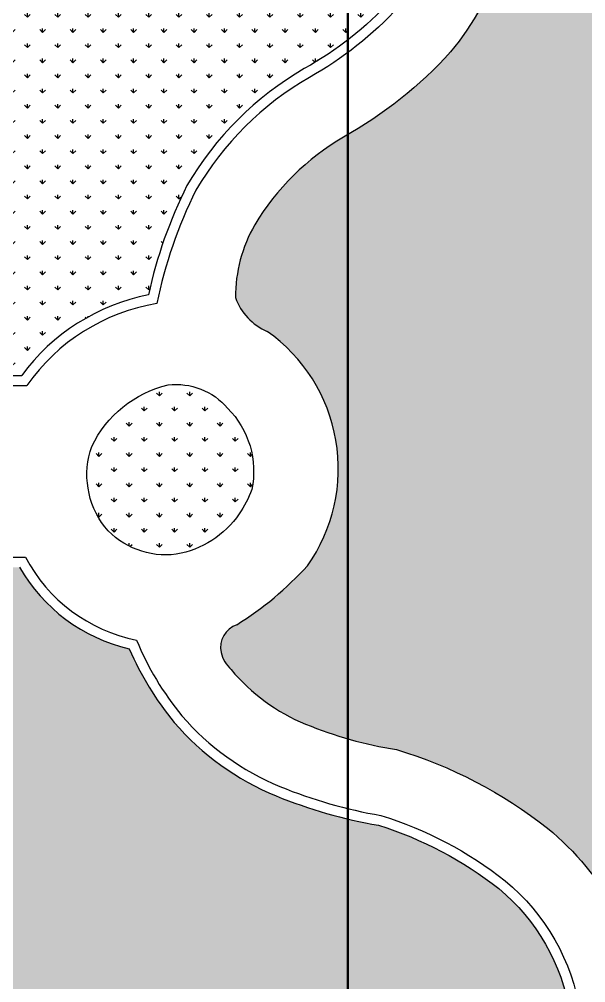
# Model space of a CAD drawing. Header units: millimetres. Extents: x -6033 to 120673, y -816267322945 to 90533.
# Drawn here: x 79299 to 92728, y 25586 to 48439 of the extents above; entities that cross this region are included whole.
import ezdxf
from ezdxf.enums import TextEntityAlignment as Align

# ---------------------------------------------------------------- set-up
doc = ezdxf.new("R2010")
doc.units = ezdxf.units.MM
for name, color, linetype in [('I-AR$0$3-地面', 8, 'Continuous'), ('I-AR$0$9-填充', 8, 'Continuous'), ('I-CEILING$0$I-RCP-AIR', 64, 'Continuous')]:
    doc.layers.add(name, color=color, linetype=linetype)
doc.layers.add('I-AR$0$I-SCOPE', color=252, linetype='Continuous', lineweight=35)
doc.styles.add('I-CEILING$0$黑体', font='simhei.ttf', dxfattribs={"height": 600})
pattern_1 = [(90, (-273251.6522538068, 190733.4542391462), (-359.2102448, 359.2102448), [95.25, -623.1704896]), (45, (-273251.6522538068, 190733.4542391462), (-359.2102448427661, 359.2102448427661), [95.25, -412.75]), (135, (-273251.6522538068, 190733.4542391462), (-359.2102448427661, -359.2102448427661), [95.25, -412.75])]

# ---------------------------------------------------------------- blocks, each defined once
blk = doc.blocks.new('I-AR')
at = {"layer": 'I-AR$0$9-填充'}
h = blk.add_hatch(dxfattribs=at)
h.set_pattern_fill('GRASS', color=256, scale=20)
h.set_pattern_definition(pattern_1)
edge = h.paths.add_edge_path()
edge.add_line((96200, 65940), (67080, 65940))
edge.add_line((67080, 65940), (67098.56772479462, 65404.42143392797))
edge.add_arc((66800.59285495663, 58350.82716810788), 7059.885345376705, 59.555843105020074, 87.58101235503852, ccw=False)
edge.add_arc((66906.49363074219, 58690.435928249), 6713.926906089807, -7.215279069314988, 58.866463392851585, ccw=False)
edge.add_arc((66662.11441001808, 58632.79464086366), 6949.686958628766, 311.2033822070371, 353.509241579528, ccw=False)
edge.add_line((71240.10862691654, 53404.01679389164), (71240.10862691654, 51864.1770050895))
edge.add_arc((67179.426417273, 51841.1126786668), 4060.747710812019, -50.80688439189572, 0.32543161034237755, ccw=False)
edge.add_arc((73234.28660323424, 55945.38266907228), 8047.017238033767, 244.3073907732731, 262.3810128212969)
edge.add_arc((72594.40225089621, 52652.27799340905), 4702.300663284884, 264.7896409812221, 298.7984684725511)
edge.add_arc((72620.93916342175, 53741.83595042868), 5670.870263654464, 293.2517854655098, 330.6093027463011)
edge.add_arc((73250.80273834476, 52752.0384155091), 4669.216621075791, 337.4147043296702, 357.6494503984037)
edge.add_arc((84681.55240436131, 51782.82073227296), 6810.015933267933, 142.3864570404765, 173.4423989128501, ccw=False)
edge.add_arc((84374.33677422674, 52142.85514023763), 6347.66766899079, 93.15542869634908, 143.2683220727298, ccw=False)
edge.add_arc((84658.98816873273, 52466.32591896318), 6047.901985582997, 43.873240230559304, 96.0179040917115, ccw=False)
edge.add_arc((84453.25547138369, 51889.92360785799), 6601.338333766303, -39.79963821011472, 46.242770026181006, ccw=False)
edge.add_arc((81977.60784296179, 54545.90765867641), 10213.63518444022, 299.3577383532407, 317.6421154930655, ccw=False)
edge.add_arc((89994.78118272172, 40495.08083228706), 5964.052808016905, 120.308866941474, 149.0495847369888)
edge.add_arc((87881.37239511451, 41845.80067141893), 3457.635540556235, 150.2340941762149, 180.1543724875687)
edge.add_arc((85724.12870252365, 42303.87885726741), 1381.826173200813, 199.7699118248811, 246.5201334327749)
edge.add_arc((82877.2327868999, 37779.21967953871), 3985.327974789196, -35.309581790730476, 54.816404415500074, ccw=False)
edge.add_arc((80299.08139790548, 40760.85994444831), 7869.279253358517, 301.873360268039, 317.80806438167986, ccw=False)
edge.add_arc((84638.83056885703, 33541.60470388152), 567.3400906768735, 108.9700077243262, 192.3596683134018)
edge.add_arc((84831.74482778413, 33583.87731577703), 764.8315715407028, 192.3596683134025, 228.2216972283975)
edge.add_arc((87824.90804032749, 35941.96613408843), 4565.624419428991, 219.897175101431, 247.6207879858491)
edge.add_arc((89768.45910380734, 40705.18112126525), 9710.085716633463, 247.7172706748629, 260.9367800147598)
edge.add_arc((85123.5449576187, 20762.35167126564), 10812.49754468073, 51.718316115996686, 73.25431967458098, ccw=False)
edge.add_arc((87587.82646075264, 24098.68160498494), 6668.18964409117, 6.697701199655683, 50.579299126780086, ccw=False)
edge.add_line((94210.50790942414, 24876.39849369839), (96200.00000000047, 24876.39849369839))
edge.add_line((96200, 24876.39849369839), (96200, 65940))
h.paths.add_polyline_path([(79188.21396048786, 58194.70486277889), (76733.91714635445, 58362.11796900173), (76901.33025257709, 60816.41478313503), (79355.6270667105, 60649.00167691219)], flags=16)
h.paths.add_polyline_path([(78974.39963007392, 58439.82408297478), (76979.03636655072, 58575.93229941613), (77115.14458299195, 60571.29556293912), (79110.50784651516, 60435.1873464978)], flags=0)
h = blk.add_hatch(dxfattribs=at)
h.set_pattern_fill('GRASS', color=256, scale=20)
h.set_pattern_definition(pattern_1)
h.paths.add_polyline_path([(72039.88993051508, 43323.37970135696), (66736.40636357898, 43323.37970135696), (66736.40636357898, 47540.84223780019), (67135.79376161471, 47540.84223780019, 0.05308976896595777), (68026.54472520901, 47627.04305255288, 0.04941643247635087), (68919.90268008644, 47023.18059761255, 0.08380965647664035), (71946.5396132567, 46110.89822130199, 0.1474850686662842), (75668.74034640007, 46849.23527285215, 0.1651522259988702), (79233.30514703086, 50137.02929380894, 0.08978096657328384), (79769.66950339498, 52404.05356219455, -0.1340931946128999), (80765.71797912335, 54808.82199953339, -0.2199925599541282), (84160.7436819314, 56638.10320494944, -0.2310382246045116), (87686.57099251216, 55333.67627093985, -0.3940001540958336), (88102.9223605222, 48892.5141667682, -0.07905053784504817), (86045.50165902963, 47267.29612624753, 0.1308033536829855), (83263.27495381003, 44495.49076381759, 0.06253693498884307), (82350.18951472128, 41902.81886222624, 0.186529228159533), (79344.38717179978, 39992.32384655465), (72039.88993051508, 39992.32384655465)])
h = blk.add_hatch(dxfattribs=at)
h.set_pattern_fill('GRASS', color=256, scale=20)
h.set_pattern_definition([(90, (-502531.6522538068, 190733.4542391462), (-359.2102448, 359.2102448), [95.25, -623.1704896]), (45, (-502531.6522538068, 190733.4542391462), (-359.2102448427661, 359.2102448427661), [95.25, -412.75]), (135, (-502531.6522538068, 190733.4542391462), (-359.2102448427661, -359.2102448427661), [95.25, -412.75])])
h.paths.add_polyline_path([(81016.59249242954, 38307.75823795816, -0.2259141689706735), (82827.07264467282, 39764.41731790348, -0.2529615363522693), (84238.97985277744, 39212.27593123287, -0.2543313798951498), (84808.59675062401, 37281.83647080354, -0.06362363632156369), (84512.59640971432, 36710.11865901601, -0.2031449549454283), (83020.05926124146, 35749.61177794551, -0.2525402399003507), (81323.12960495567, 36396.92547352784, -0.2526973368889068)])
h = blk.add_hatch(dxfattribs=at)
h.set_pattern_fill('GRASS', color=256, scale=20)
h.set_pattern_definition(pattern_1)
h.paths.add_polyline_path([(82970.85774405254, 31762.22691686291, -0.06974068509135774), (81905.87884305092, 33506.05024618097, -0.2082086757244713), (79301.87741255248, 35442.32384655465), (72050.9593638531, 35442.32384655465), (72051.2404052671, 31926.70019072731), (66885.50936689926, 31926.28723857456), (66977.50874201534, 29234.8271883791, -0.4105332614492804), (64310.95295789326, 26214.41731862529), (60769.0301765264, 26214.41731862529), (60769.0301765264, 24876.39849369839), (92352.96776823932, 24876.39849369839, 0.1812807818631404), (90667.4007597263, 27817.23473441729, 0.09055463048094745), (87816.21493508434, 29321.27920815698, -0.05403998979383205), (85422.26934502507, 30004.0076042047, -0.1194171545799008)])
at = {"layer": 'I-AR$0$I-SCOPE'}
h = blk.add_hatch(dxfattribs=at)
h.set_pattern_fill('ANSI31', color=256, scale=200)
h.set_pattern_definition([(45, (0, 0), (-449.0128060534577, 449.0128060534577), [])])
h.paths.add_polyline_path([(63300.00000000001, 72640), (66630, 72640), (66630, 70889.38256153524), (90600, 70889.99999999999), (90600, 66390.00000000001), (96650.00000000001, 66390.00000000001), (96650, 24876.39849369839), (18340, 24876.39849369839), (18340, 66390), (48090, 66390), (48090, 72640), (51400, 72640), (51400, 72649.88673694879), (52869.5, 72649.88673694879), (52869.5, 72640), (55240.00000000001, 72640), (55240.00000000001, 72790.00000000013), (59460, 72790.00000000013), (59460, 72640), (61830.5, 72640), (61830.5, 72649.88673694879), (63300, 72649.88673694879)], flags=16)
h.paths.add_polyline_path([(7330, 0), (7330, -1770), (11180, -1770), (11180, 0), (18450, 0), (18449.99999999991, 2899.999999999971), (27550, 2899.999999999971), (27550, 18090), (37037.33127936907, 18090), (37037.33127936907, 17350), (96200, 17350), (96200, 18120), (114640, 18120), (114640, 84500), (0, 84500), (0, 0)])
at = {"layer": 'I-AR$0$3-地面', "color": 3}
for points in [[(69745.55983149866, 48693.95026289285, 0.07902494152010688), (72167.37394366646, 47969.40725498868, 0.1494903790776967), (74859.64272537129, 48531.55995880257, 0.1644620891196963), (77561.93158908421, 50958.78665213217, 0.0885208693944569), (77916.09067910677, 52560.53832592117, -0.1363426487909869), (79287.02959746541, 55939.19423536878, -0.2222115194932346), (84024.93077127822, 58480.89902467502, -0.2315331471331347), (89018.76880915416, 56657.91645175905, -0.3941242439845038), (89524.98162889248, 47664.37493578097, -0.07995034439916945), (86984.95492966333, 45643.95175931734, 0.126066591511197), (84879.93373723282, 43562.36978284162, 0.1312986331962786), (84423.74940455193, 41836.48474696086, -0.6534515205915413)], [(68934.9408440576, 47021.22286216912, 0.0836926837507415), (71957.62388624763, 46110.89822130199, 0.1474850686662822), (75679.82461939054, 46849.23527285215, 0.1651522259988705), (79244.38942002179, 50137.02929380894, 0.08978096657328317), (79780.75377638591, 52404.05356219452, -0.1340931946129016), (80776.80225211428, 54808.82199953342, -0.2199925599541261), (84171.82795492234, 56638.10320494944, -0.2310382246045153), (87697.6552655031, 55333.67627093982, -0.3940001540958293), (88114.00663351314, 48892.5141667682, -0.0790505378450552), (86056.58593202056, 47267.29612624741, 0.1308033536829759), (83274.35922680097, 44495.49076381765, 0.06253693498884483), (82361.27378771175, 41902.81886222624, 0.06253693498884483)], [(84238.97985277744, 39212.27593123284, -0.2543313798951392), (84808.59675062401, 37281.83647080354, -0.06362363632152969), (84512.59640971432, 36710.1186590163, -0.2031449549454701), (83020.05926124146, 35749.61177794551, -0.2525402399003542), (81323.12960495567, 36396.9254735279, -0.2526973368889048), (81016.59249242954, 38307.75823795816, -0.2259141689706729), (82827.07264467282, 39764.41731790348, -0.2529615363522797), (84238.97985277744, 39212.27593123284, -16.656898785106)], [(84454.40352996299, 34078.13191271064, 0.3808116269121162), (84084.63960996782, 33420.16682027731, 0.1577673847978545), (84322.17570177605, 33013.52072675148, 0.1215605940469039), (86086.615444317, 31720.20522305384, 0.05774504619671934), (88238.88579570269, 31116.32456172159, -0.09424610632859778), (91822.19129392039, 29249.88608444383, -0.1938442163591488), (94210.50790942414, 24876.39849369839, 0.5110504661948986)], [(81905.87884305092, 33506.05024618097, 0.06974068509135245), (82970.85774405207, 31762.22691686303, 0.1179332576929648), (85387.55492665386, 30018.1722482371, 0.05485392757857809), (87816.2149350848, 29321.27920815695, -0.09055463048094917), (90667.4007597263, 27817.23473441723, -0.1812807818631363), (92352.96776823932, 24876.39849369839, -0.1812807818631363)]]:
    blk.add_lwpolyline(points, format="xyb", dxfattribs=at)
at = {"layer": 'I-AR$0$3-地面'}
for points in [[(69041.38535241177, 47236.32648055154, 0.08359942486663208), (71984.27000692906, 46349.43971727413, 0.147690973347304), (75574.66859247768, 47065.14597210562, 0.1650844092264785), (79028.58007793594, 50242.5725254555, 0.08970594841766578), (79541.54356441321, 52425.37360493073, -0.134439019216058), (80585.93940926623, 54954.33760331661, -0.2196386679101062), (84152.54299380677, 56877.36976071243, -0.2303985674817783), (87866.83845895482, 55504.01492044801, -0.3940411340379707), (88295.23563074181, 48735.02372293684, -0.07920977747029218), (86175.25371138332, 47058.68105980247, 0.1304902195776243), (83485.61422732519, 44381.33630324373, 0.06607052267363284), (82563.128914678, 41695.74592414475, 0.132171397382623)], [(82078.35329700215, 33714.26084917146, 0.07396310666831261), (83154.55346631305, 31916.70680897165, 0.1178116720800533), (85478.73138146801, 30240.17873302905, 0.05520579484920406), (87872.57968263933, 29555.1282004047, -0.09108742140509714), (90818.09634145629, 28004.0500595987, -0.1834336952065682), (92595.99006725382, 24876.39849369839, -0.1834336952065682)]]:
    blk.add_lwpolyline(points, format="xyb", dxfattribs=at)
at = {"layer": 'I-AR$0$3-地面', "color": 3}
blk.add_lwpolyline([(72050.97420350602, 39992.32384655465), (79355.47144479072, 39992.32384655465)], dxfattribs=at)
at = {"layer": 'I-AR$0$3-地面'}
for points in [[(71860.97420350602, 39752.32384655465), (79478.53577304399, 39752.32384655465)], [(71860.97420350602, 35682.32384655465), (79443.73224021168, 35682.32384655465)]]:
    blk.add_lwpolyline(points, dxfattribs=at)
at = {"layer": 'I-AR$0$3-地面', "color": 3}
for centre, radius, start, end in [((83329.86580871372, 37059.14455009165), 4939.56995549019, 101.3083077778538, 143.571962698449), ((85724.12870252365, 42303.87885726741), 1381.826173200808, 199.7699118134787, 246.5201334219153), ((82877.2327868999, 37779.21967953871), 3985.327974789201, 324.6904182217951, 54.81640442408246), ((82828.01033842424, 37465.31570554184), 4065.231785820817, 209.8434972074522, 256.8892712448356), ((80299.08139790595, 40760.85994444834), 7869.279253358514, 301.8733602567143, 317.8080643727372)]:
    blk.add_arc(centre, radius, start, end, dxfattribs=at)
at = {"layer": 'I-AR$0$3-地面'}
for centre, radius, start, end in [((83329.86580871372, 37059.14455009165), 4699.56995549019, 99.38980645194798, 145.0354636164589), ((82828.01033842424, 37465.31570554184), 3825.231785820817, 207.7823043183919, 258.6982033682029)]:
    blk.add_arc(centre, radius, start, end, dxfattribs=at)
blk = doc.blocks.new('I-CEILING$0$RPK-22-40FSNQS')
at = {"color": 0, "lineweight": 50}
blk.add_lwpolyline([(8.148351386736096e-299, -193.8794606900551), (816267391398.4641, -192.2480927594058)], dxfattribs=at)
blk = doc.blocks.new('I-CEILING')
at = {"layer": 'I-CEILING$0$I-RCP-AIR', "rotation": 269.9999999882699}
blk.add_blockref('I-CEILING$0$RPK-22-40FSNQS', (87280.00000000015, 68453.73761805792, 3000), dxfattribs=at)
at = {"layer": 'I-CEILING$0$I-RCP-AIR', "style": 'I-CEILING$0$黑体'}
for tag, p in [('R', (61966.35764037471, 71748.90466179726)), ('R', (61966.35764037471, 66925.23548761483)), ('R', (51736.06785458369, 63924.76595260655)), ('R', (62976.0678545838, 63924.76595260655)), ('S', (56433.59148415911, 63065))]:
    blk.add_attdef(tag, text='', height=100, dxfattribs=at).set_placement(p, align=Align.MIDDLE_CENTER)

msp = doc.modelspace()

# ---------------------------------------------------------------- block references
msp.add_blockref('I-AR', (0, 0))

# ---------------------------------------------------------------- next in the draw order: block references
msp.add_blockref('I-CEILING', (0, 0))

doc.saveas('drawing.dxf')
